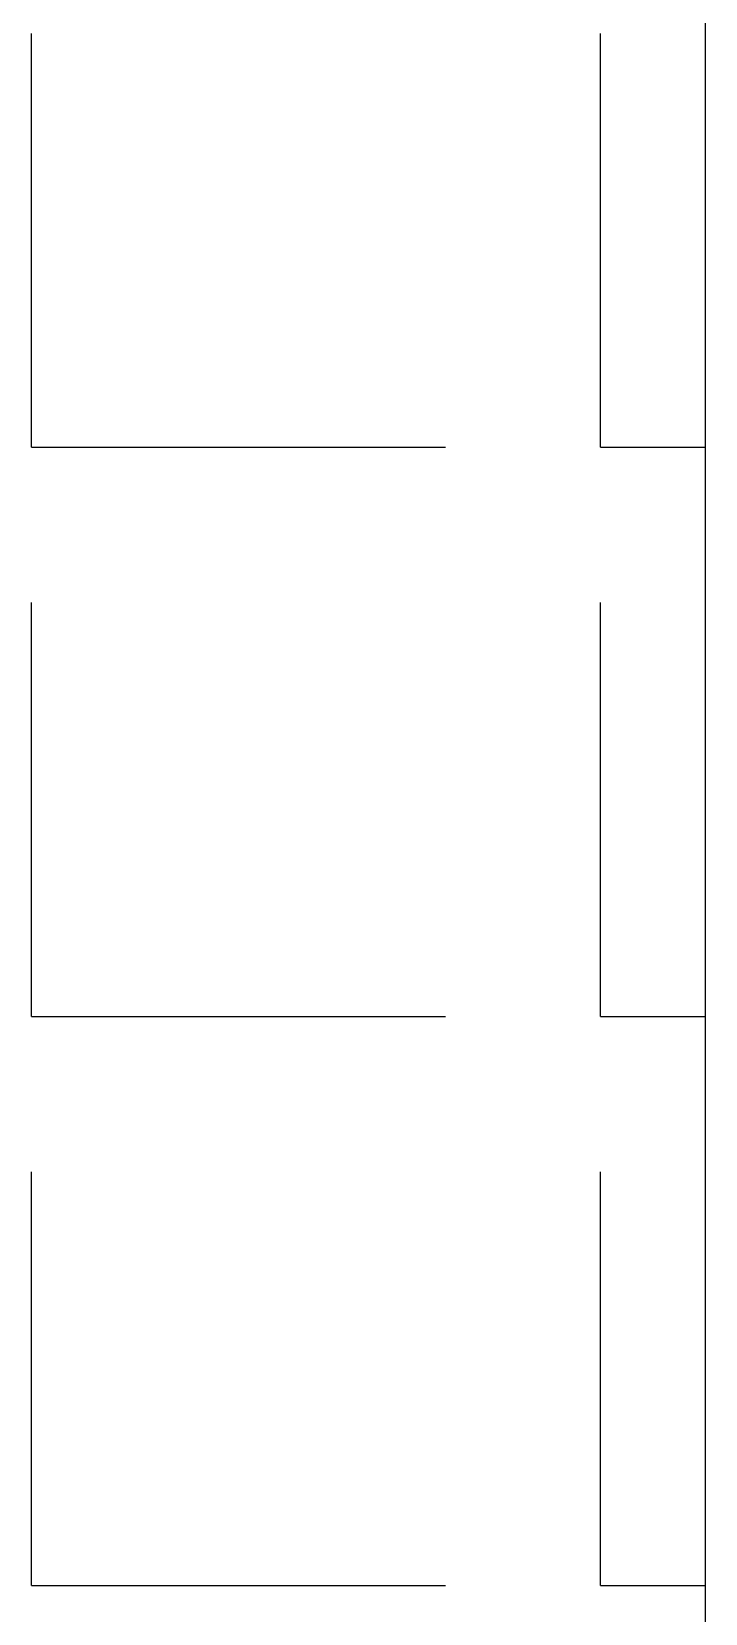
# Model space of a CAD drawing. Extents: x 1944 to 4044, y -46 to 2924.
# Drawn here: x 3734.5 to 3767, y 2225.8 to 2302.2 of the extents above; entities that cross this region are included whole.
import ezdxf

# ---------------------------------------------------------------- set-up
doc = ezdxf.new("R2010")
doc.units = 0
doc.header["$LTSCALE"] = 23.1
doc.layers.add('HT', color=3, linetype='CONTINUOUS')

msp = doc.modelspace()

# ---------------------------------------------------------------- linework, layer by layer
at = {"layer": 'HT', "ltscale": 0.5}
for p, q in [((3767.016, 643.837), (3767.016, 2763.819)), ((3734.456, 2282.141), (3734.456, 2302.141)), ((3761.956, 2282.141), (3761.956, 2302.141)), ((3734.456, 2282.141), (3754.456, 2282.141)), ((3761.956, 2282.141), (3767.016, 2282.141)), ((3734.456, 2254.641), (3734.456, 2274.641)), ((3761.956, 2254.641), (3761.956, 2274.641)), ((3734.456, 2254.641), (3754.456, 2254.641)), ((3761.956, 2254.641), (3767.016, 2254.641)), ((3734.456, 2227.141), (3734.456, 2247.141)), ((3761.956, 2227.141), (3761.956, 2247.141)), ((3734.456, 2227.141), (3754.456, 2227.141)), ((3761.956, 2227.141), (3767.016, 2227.141))]:
    msp.add_line(p, q, dxfattribs=at)

doc.saveas('drawing.dxf')
